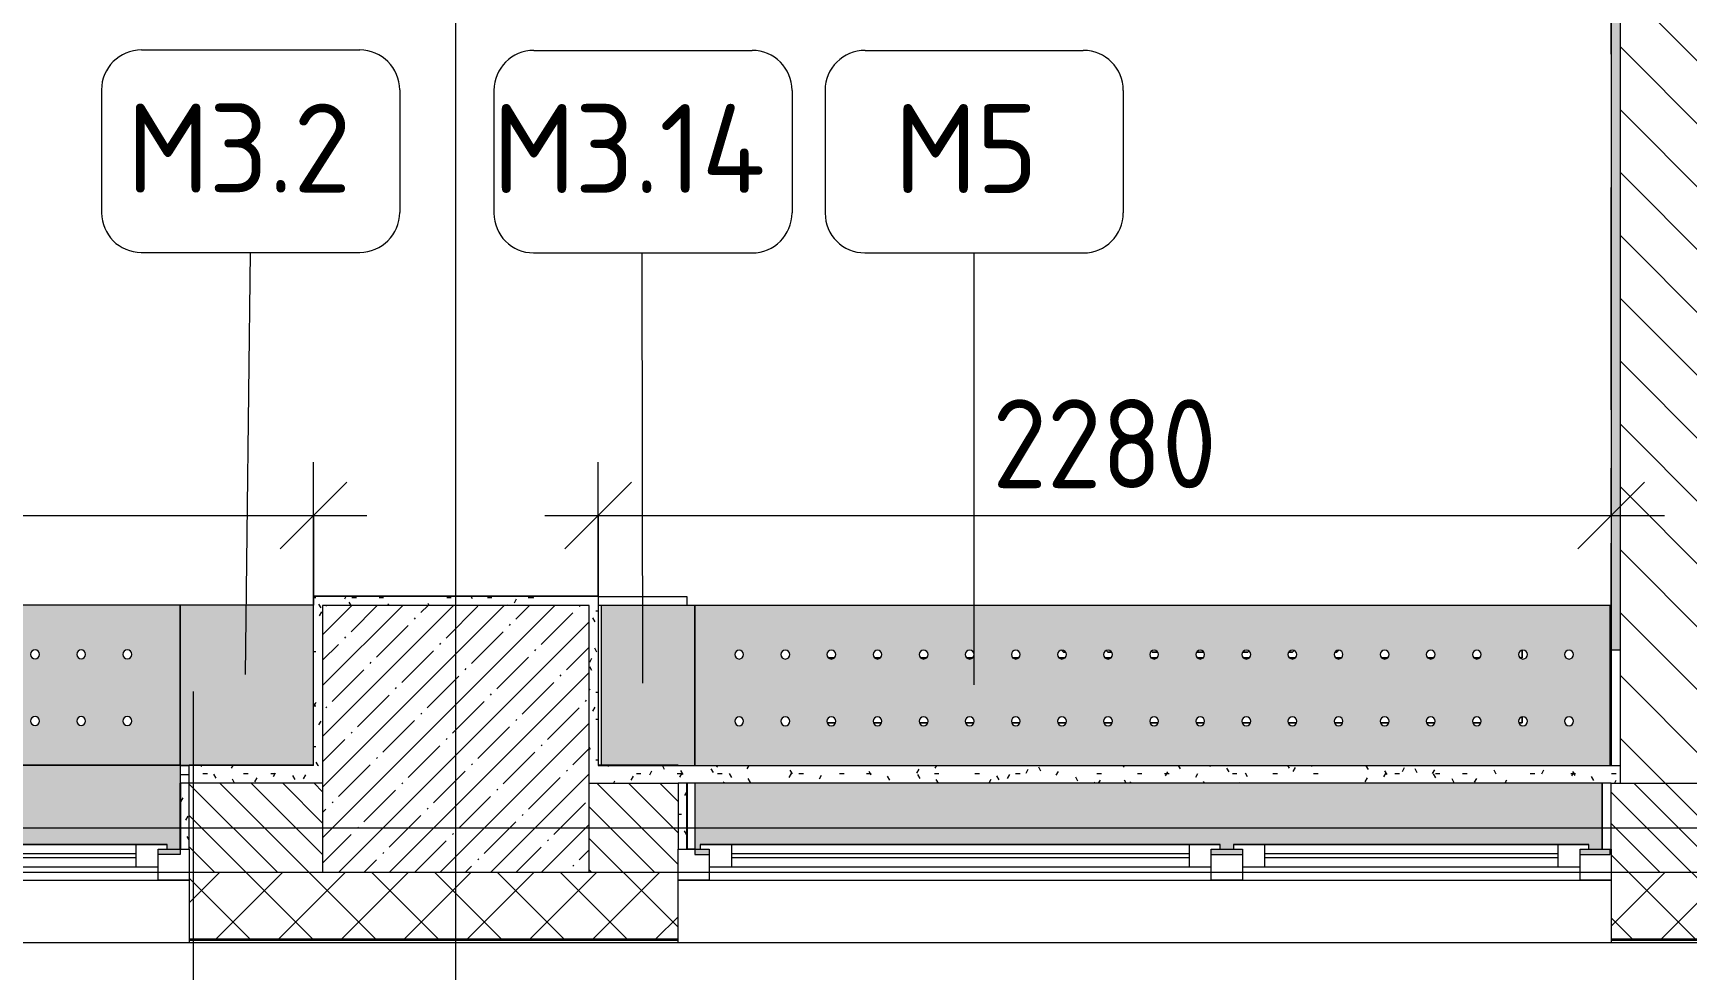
# Model space of a CAD drawing. Header units: millimetres. Extents: x -8624 to 194831, y -8553 to 29000.
# Drawn here: x 158312 to 162034, y -320 to 1788 of the extents above; entities that cross this region are included whole.
import ezdxf

# ---------------------------------------------------------------- set-up
doc = ezdxf.new("R2010")
doc.units = ezdxf.units.MM
doc.linetypes.add('200_ШТРИХ__ш1_п0_6_', pattern=[800, 500, -300])
doc.linetypes.add('Осевая', pattern=[15875, 3175, -2381.25, 7937.5, -2381.25])
for name, color, linetype, lineweight in [('A-ANNO-DIMS', 7, 'Continuous', 9), ('A-ANNO-DIMS-100', 7, 'Continuous', 9), ('A-DETL-MBND-1', 7, '200_ШТРИХ__ш1_п0_6_', 9), ('A-GLAZ-2', 7, 'Continuous', 9), ('A-WALL-2', 7, 'Continuous', 9), ('A-WALL-5', 7, 'Continuous', 13), ('I-WALL-5', 7, 'Continuous', 9), ('M-EQPM-1', 7, 'Continuous', 9), ('S-COLS-2', 7, 'Continuous', 9), ('Знаки', 7, 'Continuous', 9), ('Марки для знаков', 7, 'Continuous', 9), ('Оси', 7, 'Continuous', 9), ('Оси-2', 7, 'Осевая', 9)]:
    doc.layers.add(name, color=color, linetype=linetype, lineweight=lineweight)
doc.layers.add('I-WALL-7', color=9, linetype='Continuous', lineweight=9, true_color=0x808080)
doc.layers.add('Знаки-2', color=7, linetype='Continuous', lineweight=9, true_color=0xd7cfbf)
doc.styles.add('GOST Common_1', font='GOST_Common.ttf', dxfattribs={"height": 200})
doc.styles.add('ISOCPEUR_1', font='isocpeur.ttf', dxfattribs={"width": 0.9, "height": 200})
doc.dimstyles.new('ISO-2_0_0_9К_Средний_округл2', dxfattribs={"dimscale": 304.8, "dimtxt": 199.196235, "dimasz": 0.492126, "dimexe": 0.393701, "dimexo": 0, "dimgap": 0, "dimtad": 1, "dimdec": 0, "dimrnd": 10, "dimzin": 0, "dimdsep": 46, "dimtxsty": 'ISOCPEUR_1', "dimblk1": 'OBLIQUE', "dimblk2": 'OBLIQUE', "dimsah": 1, "dimcen": 0.09, "dimdle": 0.393701, "dimazin": 0, "dimtfac": 1, "dimtdec": 4, "dimtix": 1, "dimtmove": 0, "dimatfit": 3, "dimfxl": 1, "dimtvp": 1, "dimtolj": 1, "dimtzin": 0, "dimarcsym": 2})
pattern_1 = [(0, (137053.745, 0), (121.92, 30.48), [10.058, -81.382, 10.058, -81.382, -487.68]), (0, (137053.745, 0), (121.92, 30.48), [-182.88, 10.058, -172.822, 10.058, -81.382, -213.36]), (0, (137053.745, 0), (121.92, 30.48), [-457.2, 10.058, -50.902, 10.058, -142.342]), (120, (137099.465, 15.24), (-87.356454, 90.345817), [10.058, -81.382, 10.058, -81.382, -487.68]), (120, (137099.465, 15.24), (-87.356454, 90.345817), [-182.88, 10.058, -172.822, 10.058, -81.382, -213.36]), (120, (137099.465, 15.24), (-87.356454, 90.345817), [-457.2, 10.058, -50.902, 10.058, -142.342]), (240, (137114.705, 76.2), (-34.563546, -120.825817), [10.058, -81.382, 10.058, -81.382, -487.68]), (240, (137114.705, 76.2), (-34.563546, -120.825817), [-182.88, 10.058, -172.822, 10.058, -81.382, -213.36]), (240, (137114.705, 76.2), (-34.563546, -120.825817), [-457.2, 10.058, -50.902, 10.058, -142.342])]

# ---------------------------------------------------------------- blocks, each defined once
blk = doc.blocks.new('120_Окно_СКБ_1Ст - 120_Окно_СКБ_1Ст 900х2500_h_-20664874-План зашивки приборов отопления в осях 3 этажа 1-12')
at = {"layer": 'A-GLAZ-2'}
for p, q in [((-450, -127), (-450, -57)), ((-450, -57), (-380, -57)), ((450, -57), (-450, -57)), ((-380, -57), (-380, -127)), ((380, -127), (380, -57)), ((380, -57), (450, -57)), ((450, -57), (450, -127)), ((380, -87), (-380, -87)), ((-380, -87), (-380, -127)), ((-330, -137), (-330, -87)), ((-330, -107), (330, -107)), ((330, -137), (330, -87)), ((380, -127), (380, -87)), ((-380, -127), (-450, -127)), ((-380, -127), (-400, -127)), ((-400, -127), (-400, -137)), ((-400, -137), (400, -137)), ((400, -137), (-400, -137)), ((330, -117), (-330, -117)), ((450, -127), (380, -127)), ((400, -127), (380, -127)), ((400, -137), (400, -127))]:
    blk.add_line(p, q, dxfattribs=at)
blk = doc.blocks.new('120_Окно_СКБ_2Ст - 120_Окно_СКБ_2Ст 2100х2500 _мал створка СЛЕВА_-V170-План зашивки приборов отопления в осях 3 этажа 1-12')
at = {"layer": 'A-GLAZ-2'}
for p, q in [((-1050, -127), (-1050, -57)), ((-1050, -57), (-980, -57)), ((1050, -57), (-1050, -57)), ((-980, -57), (-980, -127)), ((-220, -127), (-220, -57)), ((-220, -57), (-150, -57)), ((-150, -57), (-150, -127)), ((980, -127), (980, -57)), ((980, -57), (1050, -57)), ((1050, -57), (1050, -127)), ((-220, -87), (-980, -87)), ((-980, -87), (-980, -127)), ((-930, -137), (-930, -87)), ((-930, -107), (-270, -107)), ((-270, -137), (-270, -87)), ((-220, -127), (-220, -87)), ((980, -87), (-150, -87)), ((-150, -87), (-150, -127)), ((-100, -137), (-100, -87)), ((-100, -107), (930, -107)), ((930, -137), (930, -87)), ((980, -127), (980, -87)), ((-980, -127), (-1050, -127)), ((-980, -127), (-1000, -127)), ((-1000, -127), (-1000, -137)), ((-1000, -137), (-200, -137)), ((-200, -137), (-1000, -137)), ((-270, -117), (-930, -117)), ((-150, -127), (-220, -127)), ((-200, -127), (-220, -127)), ((-200, -137), (-200, -127)), ((-150, -127), (-170, -127)), ((-170, -127), (-170, -137)), ((-170, -137), (1000, -137)), ((1000, -137), (-170, -137)), ((930, -117), (-100, -117)), ((1050, -127), (980, -127)), ((1000, -127), (980, -127)), ((1000, -137), (1000, -127)), ((1012.4, -127), (1030, -127))]:
    blk.add_line(p, q, dxfattribs=at)
blk = doc.blocks.new('BSC_Колонна _Прямоугольная - 600х600-V172-План зашивки приборов отопления в осях 3 этажа 1-12')
at = {"layer": 'S-COLS-2'}
h = blk.add_hatch(dxfattribs=at)
h.set_pattern_fill('FP_142', color=256, style=0, pattern_type=2)
h.set_pattern_definition([(45, (-22210, -200), (-57.02463, 57.02463), []), (45, (-22152.975, -200), (-57.02463, 57.02463), [100.806, -20.161, 3.353, -16.808])])
h.paths.add_polyline_path([(-295.7, -300), (300, -300), (300, 300), (-300, 300), (-300, -300)])
for p, q in [((300, 300), (-300, 300)), ((-300, 300), (-300, -300)), ((300, -300), (300, 300)), ((-300, -300), (300, -300))]:
    blk.add_line(p, q, dxfattribs=at)
blk = doc.blocks.new('radiator_prado_classic_z_tip_30_po exemplyaru - Classic Z Тип 30-500-V185-План зашивки приборов отопления в осях 3 этажа 1-12')
at = {"layer": 'M-EQPM-1'}
for p, q in [((463.6, 226.9), (467.5, 223)), ((463.6, 226.9), (467.5, 223)), ((562.7, 227.8), (567.5, 223)), ((562.7, 227.8), (567.5, 223)), ((663.7, 226.8), (667.5, 223)), ((663.7, 226.8), (667.5, 223)), ((765.1, 225.4), (767.5, 223)), ((765.1, 225.4), (767.5, 223)), ((982.5, 223), (984.9, 225.4)), ((984.9, 225.4), (982.5, 223)), ((1082.5, 223), (1086.3, 226.8)), ((1086.3, 226.8), (1082.5, 223)), ((1182.5, 223), (1187.3, 227.8)), ((1187.3, 227.8), (1182.5, 223)), ((1282.5, 223), (1286.3, 226.8)), ((1286.3, 226.8), (1282.5, 223)), ((1600, 210), (1600, 227.5)), ((1600, 227.5), (1600, 210)), ((38.7, 210), (51.4, 210)), ((51.4, 210), (38.7, 210)), ((142.5, 210), (155.1, 210)), ((155.1, 210), (142.5, 210)), ((246.2, 210), (258.9, 210)), ((258.9, 210), (246.2, 210)), ((350, 210), (362.6, 210)), ((362.6, 210), (350, 210)), ((453.7, 210), (466.4, 210)), ((466.4, 210), (453.7, 210)), ((557.5, 210), (570.1, 210)), ((570.1, 210), (557.5, 210)), ((572.2, 223), (567.5, 223)), ((567.5, 223), (572.2, 223)), ((661.2, 210), (673.9, 210)), ((673.9, 210), (661.2, 210)), ((676, 223), (667.5, 223)), ((667.5, 223), (676, 223)), ((765, 210), (777.6, 210)), ((777.6, 210), (765, 210)), ((779.7, 223), (767.5, 223)), ((767.5, 223), (779.7, 223)), ((882.5, 223), (867.5, 223)), ((867.5, 223), (882.5, 223)), ((868.7, 210), (881.4, 210)), ((881.4, 210), (868.7, 210)), ((982.5, 223), (970.4, 223)), ((970.4, 223), (982.5, 223)), ((972.5, 210), (985.1, 210)), ((985.1, 210), (972.5, 210)), ((1082.5, 223), (1074.2, 223)), ((1074.2, 223), (1082.5, 223)), ((1076.2, 210), (1088.9, 210)), ((1088.9, 210), (1076.2, 210)), ((1182.5, 223), (1177.9, 223)), ((1177.9, 223), (1182.5, 223)), ((1180, 210), (1192.6, 210)), ((1192.6, 210), (1180, 210)), ((1283.7, 210), (1296.4, 210)), ((1296.4, 210), (1283.7, 210)), ((1387.5, 210), (1400.1, 210)), ((1400.1, 210), (1387.5, 210)), ((1491.2, 210), (1503.9, 210)), ((1503.9, 210), (1491.2, 210)), ((1595, 210), (1600, 210)), ((1600, 210), (1595, 210)), ((1600, 64), (1600, 77.5)), ((1600, 77.5), (1600, 64)), ((54.3, 64), (35.8, 64)), ((35.8, 64), (54.3, 64)), ((158, 64), (139.6, 64)), ((139.6, 64), (158, 64)), ((261.8, 64), (243.3, 64)), ((243.3, 64), (261.8, 64)), ((365.5, 64), (347.1, 64)), ((347.1, 64), (365.5, 64)), ((469.3, 64), (450.8, 64)), ((450.8, 64), (469.3, 64)), ((573, 64), (554.6, 64)), ((554.6, 64), (573, 64)), ((676.8, 64), (658.3, 64)), ((658.3, 64), (676.8, 64)), ((780.5, 64), (762.1, 64)), ((762.1, 64), (780.5, 64)), ((884.3, 64), (865.8, 64)), ((865.8, 64), (884.3, 64)), ((988, 64), (969.6, 64)), ((969.6, 64), (988, 64)), ((1091.8, 64), (1073.3, 64)), ((1073.3, 64), (1091.8, 64)), ((1195.5, 64), (1177.1, 64)), ((1177.1, 64), (1195.5, 64)), ((1299.3, 64), (1280.8, 64)), ((1280.8, 64), (1299.3, 64)), ((1403, 64), (1384.6, 64)), ((1384.6, 64), (1403, 64)), ((1506.8, 64), (1488.3, 64)), ((1488.3, 64), (1506.8, 64)), ((1600, 64), (1592.9, 64)), ((1592.9, 64), (1600, 64))]:
    blk.add_line(p, q, dxfattribs=at)
blk = doc.blocks.new('Зашивка радиатора_ с перфорацией М1 - Зашивка радиатора_ с перфорацией М1-V198-План зашивки приборов отопления в осях 3 этажа 1-12')
at = {"layer": 'Знаки-2'}
blk.add_hatch(color=256, dxfattribs=at).paths.add_polyline_path([(380.3, 380), (380.3, 368.5), (400.3, 368.5), (400.3, 358.5), (-399.7, 358.5), (-399.7, 368.5), (-379.7, 368.5), (-379.7, 380), (-430, 380), (-429.7, 180), (430, 180), (430, 380)])
h = blk.add_hatch(color=256, dxfattribs=at)
h.paths.add_polyline_path([(430.2, 180), (-430, 180), (-430, -179.9), (430.2, -179.9), (430.2, 119.4)])
h.paths.add_polyline_path([(208.5, 90.4), (213.5, 89), (217.2, 85.4), (218.5, 80.4), (217.2, 75.4), (213.5, 71.7), (208.5, 70.4), (203.5, 71.7), (199.8, 75.4), (198.5, 80.4), (199.8, 85.4), (203.5, 89), (205.9, 90)])
h.paths.add_polyline_path([(1, 90.4), (6, 89), (9.7, 85.4), (11, 80.4), (9.7, 75.4), (6, 71.7), (1, 70.4), (-4, 71.7), (-7.7, 75.4), (-9, 80.4), (-7.7, 85.4), (-4, 89), (-1.6, 90)])
h.paths.add_polyline_path([(312.2, 90.4), (317.2, 89), (320.9, 85.4), (322.2, 80.4), (320.9, 75.4), (317.2, 71.7), (312.2, 70.4), (307.2, 71.7), (303.6, 75.4), (302.2, 80.4), (303.6, 85.4), (307.2, 89), (309.7, 90)])
h.paths.add_polyline_path([(-206.5, 90.4), (-201.5, 89), (-197.8, 85.4), (-196.5, 80.4), (-197.8, 75.4), (-201.5, 71.7), (-206.5, 70.4), (-211.5, 71.7), (-215.2, 75.4), (-216.5, 80.4), (-215.2, 85.4), (-211.5, 89), (-209.1, 90)])
h.paths.add_polyline_path([(-102.8, 90.4), (-97.8, 89), (-94.1, 85.4), (-92.8, 80.4), (-94.1, 75.4), (-97.8, 71.7), (-102.8, 70.4), (-107.8, 71.7), (-111.4, 75.4), (-112.8, 80.4), (-111.4, 85.4), (-107.8, 89), (-105.3, 90)])
h.paths.add_polyline_path([(104.7, 90.4), (109.7, 89), (113.4, 85.4), (114.7, 80.4), (113.4, 75.4), (109.7, 71.7), (104.7, 70.4), (99.7, 71.7), (96.1, 75.4), (94.7, 80.4), (96.1, 85.4), (99.7, 89), (102.2, 90)])
h.paths.add_polyline_path([(-310.3, 90.4), (-305.3, 89), (-301.6, 85.4), (-300.3, 80.4), (-301.6, 75.4), (-305.3, 71.7), (-310.3, 70.4), (-315.3, 71.7), (-318.9, 75.4), (-320.3, 80.4), (-318.9, 85.4), (-315.3, 89), (-312.8, 90)])
h.paths.add_polyline_path([(-310.3, -59.6), (-305.3, -61), (-301.6, -64.6), (-300.3, -69.6), (-301.6, -74.6), (-305.3, -78.3), (-310.3, -79.6), (-315.3, -78.3), (-318.9, -74.6), (-320.3, -69.6), (-318.9, -64.6), (-315.3, -61), (-312.8, -60)])
h.paths.add_polyline_path([(208.5, -59.6), (213.5, -61), (217.2, -64.6), (218.5, -69.6), (217.2, -74.6), (213.5, -78.3), (208.5, -79.6), (203.5, -78.3), (199.8, -74.6), (198.5, -69.6), (199.8, -64.6), (203.5, -61), (205.9, -60)])
h.paths.add_polyline_path([(-206.5, -59.6), (-201.5, -61), (-197.8, -64.6), (-196.5, -69.6), (-197.8, -74.6), (-201.5, -78.3), (-206.5, -79.6), (-211.5, -78.3), (-215.2, -74.6), (-216.5, -69.6), (-215.2, -64.6), (-211.5, -61), (-209.1, -60)])
h.paths.add_polyline_path([(1, -59.6), (6, -61), (9.7, -64.6), (11, -69.6), (9.7, -74.6), (6, -78.3), (1, -79.6), (-4, -78.3), (-7.7, -74.6), (-9, -69.6), (-7.7, -64.6), (-4, -61), (-1.6, -60)])
h.paths.add_polyline_path([(104.7, -59.6), (109.7, -61), (113.4, -64.6), (114.7, -69.6), (113.4, -74.6), (109.7, -78.3), (104.7, -79.6), (99.7, -78.3), (96.1, -74.6), (94.7, -69.6), (96.1, -64.6), (99.7, -61), (102.2, -60)])
h.paths.add_polyline_path([(312.2, -59.6), (317.2, -61), (320.9, -64.6), (322.2, -69.6), (320.9, -74.6), (317.2, -78.3), (312.2, -79.6), (307.2, -78.3), (303.6, -74.6), (302.2, -69.6), (303.6, -64.6), (307.2, -61), (309.7, -60)])
h.paths.add_polyline_path([(-102.8, -59.6), (-97.8, -61), (-94.1, -64.6), (-92.8, -69.6), (-94.1, -74.6), (-97.8, -78.3), (-102.8, -79.6), (-107.8, -78.3), (-111.4, -74.6), (-112.8, -69.6), (-111.4, -64.6), (-107.8, -61), (-105.3, -60)])
at = {"layer": 'Знаки'}
for p, q in [((-379.7, 380), (-430, 380)), ((-430, 380), (-430, 368.5)), ((430, 380), (380.3, 380)), ((430, 180), (430, 380)), ((-430, 220.5), (-430, 180)), ((-430, 180), (430, 180)), ((430.2, 180), (-430, 180)), ((-430, 180), (-430, -179.9)), ((430.2, -179.9), (430.2, 180)), ((-430, -179.9), (430.2, -179.9))]:
    blk.add_line(p, q, dxfattribs=at)
for centre, start, end in [((-310.3, 80.4), 180, 0), ((-310.3, 80.4), 0, 180), ((-206.5, 80.4), 0, 180), ((-206.5, 80.4), 180, 360), ((-102.8, 80.4), 0, 180), ((-102.8, 80.4), 180, 0), ((1, 80.4), 0, 180), ((1, 80.4), 180, 0), ((104.7, 80.4), 0, 180), ((104.7, 80.4), 180, 360), ((208.5, 80.4), 0, 180), ((208.5, 80.4), 180, 0), ((312.2, 80.4), 0, 180), ((312.2, 80.4), 180, 0), ((-310.3, -69.6), 0, 180), ((-310.3, -69.6), 180, 0), ((-206.5, -69.6), 0, 180), ((-206.5, -69.6), 180, 0), ((-102.8, -69.6), 0, 180), ((-102.8, -69.6), 180, 0), ((1, -69.6), 0, 180), ((1, -69.6), 180, 0), ((104.7, -69.6), 0, 180), ((104.7, -69.6), 180, 0), ((208.5, -69.6), 0, 180), ((208.5, -69.6), 180, 0), ((312.2, -69.6), 0, 180), ((312.2, -69.6), 180, 0)]:
    blk.add_arc(centre, 10, start, end, dxfattribs=at)
blk = doc.blocks.new('Зашивка без перфорации М3 - М3_2-30966967-План зашивки приборов отопления в осях 3 этажа 1-12')
at = {"layer": 'Знаки-2'}
blk.add_hatch(color=256, dxfattribs=at).paths.add_polyline_path([(-133.9, 180), (-430, 180), (-430, -179.9), (-129.8, -179.9), (-129.8, 180)])
at = {"layer": 'Знаки'}
for p, q in [((-129.8, 180), (-430, 180)), ((-430, 180), (-430, -179.9)), ((-129.8, -179.9), (-129.8, 180)), ((-430, -179.9), (-129.8, -179.9))]:
    blk.add_line(p, q, dxfattribs=at)
blk = doc.blocks.new('Зашивка_ опоясывающая панель - Зашивка_ опоясывающая панель-V200-План зашивки приборов отопления в осях 3 этажа 1-12')
at = {"layer": 'Знаки'}
blk.add_line((-430, -160), (-412.8, -160), dxfattribs=at)
blk = doc.blocks.new('Зашивка радиатора_ с перфорацией М5 - Зашивка радиатора_ с перфорацией М5-V201-План зашивки приборов отопления в осях 3 этажа 1-12')
at = {"layer": 'Знаки-2'}
h = blk.add_hatch(color=256, dxfattribs=at)
h.paths.add_polyline_path([(1750, 380), (1717.6, 380), (1717.6, 368), (1737.6, 368), (1737.6, 358), (567.6, 358), (567.6, 368), (587.6, 368), (587.6, 380), (517.6, 380), (517.6, 368), (537.6, 368), (537.6, 358), (-262.4, 358), (-262.4, 368), (-242.4, 368), (-242.4, 380), (-310, 380), (-310, 368), (-292.4, 367.3), (-292.4, 220), (1750, 220), (1750, 369.9)])
h.paths.add_polyline_path([(-254.2, 180), (-310, 180), (-310, -179.9), (1750, -179.9), (1750, 180), (-253.1, 180)])
h.paths.add_polyline_path([(1650, 90.4), (1655, 89), (1658.7, 85.4), (1660, 80.4), (1658.7, 75.4), (1655, 71.7), (1650, 70.4), (1645, 71.7), (1641.3, 75.4), (1640, 80.4), (1641.3, 85.4), (1645, 89), (1647.4, 90)])
h.paths.add_polyline_path([(1546.2, 90.4), (1551.2, 89), (1554.9, 85.4), (1556.2, 80.4), (1554.9, 75.4), (1551.2, 71.7), (1546.2, 70.4), (1541.2, 71.7), (1537.6, 75.4), (1536.2, 80.4), (1537.6, 85.4), (1541.2, 89), (1543.7, 90)])
h.paths.add_polyline_path([(820, 90.4), (825, 89), (828.7, 85.4), (830, 80.4), (828.7, 75.4), (825, 71.7), (820, 70.4), (815, 71.7), (811.3, 75.4), (810, 80.4), (811.3, 85.4), (815, 89), (817.7, 90)])
h.paths.add_polyline_path([(923.7, 90.4), (928.7, 89), (932.4, 85.4), (933.7, 80.4), (932.4, 75.4), (928.7, 71.7), (923.7, 70.4), (918.7, 71.7), (915.1, 75.4), (913.7, 80.4), (915.1, 85.4), (918.7, 89), (921.2, 90)])
h.paths.add_polyline_path([(1131.2, 90.4), (1136.2, 89), (1139.9, 85.4), (1141.2, 80.4), (1139.9, 75.4), (1136.2, 71.7), (1131.2, 70.4), (1126.2, 71.7), (1122.6, 75.4), (1121.2, 80.4), (1122.6, 85.4), (1126.2, 89), (1128.7, 90)])
h.paths.add_polyline_path([(1235, 90.4), (1240, 89), (1243.7, 85.4), (1245, 80.4), (1243.7, 75.4), (1240, 71.7), (1235, 70.4), (1230, 71.7), (1226.3, 75.4), (1225, 80.4), (1226.3, 85.4), (1230, 89), (1232.4, 90)])
h.paths.add_polyline_path([(1442.5, 90.4), (1447.5, 89), (1451.2, 85.4), (1452.5, 80.4), (1451.2, 75.4), (1447.5, 71.7), (1442.5, 70.4), (1437.5, 71.7), (1433.8, 75.4), (1432.5, 80.4), (1433.8, 85.4), (1437.5, 89), (1439.9, 90)])
h.paths.add_polyline_path([(1338.7, 90.4), (1343.7, 89), (1347.4, 85.4), (1348.7, 80.4), (1347.4, 75.4), (1343.7, 71.7), (1338.7, 70.4), (1333.7, 71.7), (1330.1, 75.4), (1328.7, 80.4), (1330.1, 85.4), (1333.7, 89), (1336.2, 90)])
h.paths.add_polyline_path([(1027.5, 90.4), (1032.5, 89), (1036.2, 85.4), (1037.5, 80.4), (1036.2, 75.4), (1032.5, 71.7), (1027.5, 70.4), (1022.5, 71.7), (1018.8, 75.4), (1017.5, 80.4), (1018.8, 85.4), (1022.5, 89), (1024.9, 90)])
h.paths.add_polyline_path([(612.5, 90.4), (617.5, 89), (621.2, 85.4), (622.5, 80.4), (621.2, 75.4), (617.5, 71.7), (612.5, 70.4), (607.5, 71.7), (603.8, 75.4), (602.5, 80.4), (603.8, 85.4), (607.5, 89), (609.9, 90)])
h.paths.add_polyline_path([(301.2, 90.4), (306.2, 89), (309.9, 85.4), (311.2, 80.4), (309.9, 75.4), (306.2, 71.7), (301.2, 70.4), (296.2, 71.7), (292.6, 75.4), (291.2, 80.4), (292.6, 85.4), (296.2, 89), (298.7, 90)])
h.paths.add_polyline_path([(197.5, 90.4), (202.5, 89), (206.2, 85.4), (207.5, 80.4), (206.2, 75.4), (202.5, 71.7), (197.5, 70.4), (192.5, 71.7), (188.8, 75.4), (187.5, 80.4), (188.8, 85.4), (192.5, 89), (194.9, 90)])
h.paths.add_polyline_path([(-10, 90.4), (-5, 89), (-1.3, 85.4), (0, 80.4), (-1.3, 75.4), (-5, 71.7), (-10, 70.4), (-15, 71.7), (-18.7, 75.4), (-20, 80.4), (-18.7, 85.4), (-15, 89), (-12.6, 90)])
h.paths.add_polyline_path([(405, 90.4), (410, 89), (413.7, 85.4), (415, 80.4), (413.7, 75.4), (410, 71.7), (405, 70.4), (400, 71.7), (396.3, 75.4), (395, 80.4), (396.3, 85.4), (400, 89), (402.4, 90)])
h.paths.add_polyline_path([(93.7, 90.4), (98.7, 89), (102.4, 85.4), (103.7, 80.4), (102.4, 75.4), (98.7, 71.7), (93.7, 70.4), (88.7, 71.7), (85.1, 75.4), (83.7, 80.4), (85.1, 85.4), (88.7, 89), (91.2, 90)])
h.paths.add_polyline_path([(508.7, 90.4), (513.7, 89), (517.4, 85.4), (518.7, 80.4), (517.4, 75.4), (513.7, 71.7), (508.7, 70.4), (503.7, 71.7), (500.1, 75.4), (498.7, 80.4), (500.1, 85.4), (503.7, 89), (506.2, 90)])
h.paths.add_polyline_path([(716.2, 90.4), (721.2, 89), (724.9, 85.4), (726.2, 80.4), (724.9, 75.4), (721.2, 71.7), (716.2, 70.4), (711.2, 71.7), (707.6, 75.4), (706.2, 80.4), (707.6, 85.4), (711.2, 89), (713.7, 90)])
h.paths.add_polyline_path([(-217.5, 90.4), (-212.5, 89), (-208.8, 85.4), (-207.5, 80.4), (-208.8, 75.4), (-212.5, 71.7), (-217.5, 70.4), (-222.5, 71.7), (-226.2, 75.4), (-227.5, 80.4), (-226.2, 85.4), (-222.5, 89), (-220.1, 90)])
h.paths.add_polyline_path([(-113.8, 90.4), (-108.8, 89), (-105.1, 85.4), (-103.8, 80.4), (-105.3, 75.1), (-108.8, 71.7), (-113.8, 70.4), (-118.8, 71.7), (-122.4, 75.4), (-123.8, 80.4), (-122.4, 85.4), (-118.8, 89), (-116.3, 90)])
h.paths.add_polyline_path([(820, -59.6), (825, -61), (828.7, -64.6), (830, -69.6), (828.7, -74.6), (825, -78.3), (820, -79.6), (815, -78.3), (811.3, -74.6), (810, -69.6), (811.3, -64.6), (815, -61), (817.7, -60)])
h.paths.add_polyline_path([(923.7, -59.6), (928.7, -61), (932.4, -64.6), (933.7, -69.6), (932.4, -74.6), (928.7, -78.3), (923.7, -79.6), (918.7, -78.3), (915.1, -74.6), (913.7, -69.6), (915.1, -64.6), (918.7, -61), (921.2, -60)])
h.paths.add_polyline_path([(1650, -59.6), (1655, -61), (1658.7, -64.6), (1660, -69.6), (1658.7, -74.6), (1655, -78.3), (1650, -79.6), (1645, -78.3), (1641.3, -74.6), (1640, -69.6), (1641.3, -64.6), (1645, -61), (1647.4, -60)])
h.paths.add_polyline_path([(1235, -59.6), (1240, -61), (1243.7, -64.6), (1245, -69.6), (1243.7, -74.6), (1240, -78.3), (1235, -79.6), (1230, -78.3), (1226.3, -74.6), (1225, -69.6), (1226.3, -64.6), (1230, -61), (1232.4, -60)])
h.paths.add_polyline_path([(1546.2, -59.6), (1551.2, -61), (1554.9, -64.6), (1556.2, -69.6), (1554.9, -74.6), (1551.2, -78.3), (1546.2, -79.6), (1541.2, -78.3), (1537.6, -74.6), (1536.2, -69.6), (1537.6, -64.6), (1541.2, -61), (1543.7, -60)])
h.paths.add_polyline_path([(716.2, -59.6), (721.2, -61), (724.9, -64.6), (726.2, -69.6), (724.9, -74.6), (721.2, -78.3), (716.2, -79.6), (711.2, -78.3), (707.6, -74.6), (706.2, -69.6), (707.6, -64.6), (711.2, -61), (713.7, -60)])
h.paths.add_polyline_path([(1027.5, -59.6), (1032.5, -61), (1036.2, -64.6), (1037.5, -69.6), (1036.2, -74.6), (1032.5, -78.3), (1027.5, -79.6), (1022.5, -78.3), (1018.8, -74.6), (1017.5, -69.6), (1018.8, -64.6), (1022.5, -61), (1024.9, -60)])
h.paths.add_polyline_path([(1442.5, -59.6), (1447.5, -61), (1451.2, -64.6), (1452.5, -69.6), (1451.2, -74.6), (1447.5, -78.3), (1442.5, -79.6), (1437.5, -78.3), (1433.8, -74.6), (1432.5, -69.6), (1433.8, -64.6), (1437.5, -61), (1439.9, -60)])
h.paths.add_polyline_path([(1338.7, -59.6), (1343.7, -61), (1347.4, -64.6), (1348.7, -69.6), (1347.4, -74.6), (1343.7, -78.3), (1338.7, -79.6), (1333.7, -78.3), (1330.1, -74.6), (1328.7, -69.6), (1330.1, -64.6), (1333.7, -61), (1336.2, -60)])
h.paths.add_polyline_path([(1131.2, -59.6), (1136.2, -61), (1139.9, -64.6), (1141.2, -69.6), (1139.9, -74.6), (1136.2, -78.3), (1131.2, -79.6), (1126.2, -78.3), (1122.6, -74.6), (1121.2, -69.6), (1122.6, -64.6), (1126.2, -61), (1128.7, -60)])
h.paths.add_polyline_path([(612.5, -59.6), (617.5, -61), (621.2, -64.6), (622.5, -69.6), (621.2, -74.6), (617.5, -78.3), (612.5, -79.6), (607.5, -78.3), (603.8, -74.6), (602.5, -69.6), (603.8, -64.6), (607.5, -61), (609.9, -60)])
h.paths.add_polyline_path([(-10, -59.6), (-5, -61), (-1.3, -64.6), (0, -69.6), (-1.3, -74.6), (-5, -78.3), (-10, -79.6), (-15, -78.3), (-18.7, -74.6), (-20, -69.6), (-18.7, -64.6), (-15, -61), (-12.6, -60)])
h.paths.add_polyline_path([(197.5, -59.6), (202.5, -61), (206.2, -64.6), (207.5, -69.6), (206.2, -74.6), (202.5, -78.3), (197.5, -79.6), (192.5, -78.3), (188.8, -74.6), (187.5, -69.6), (188.8, -64.6), (192.5, -61), (194.9, -60)])
h.paths.add_polyline_path([(405, -59.6), (410, -61), (413.7, -64.6), (415, -69.6), (413.7, -74.6), (410, -78.3), (405, -79.6), (400, -78.3), (396.3, -74.6), (395, -69.6), (396.3, -64.6), (400, -61), (402.4, -60)])
h.paths.add_polyline_path([(-113.8, -59.6), (-108.8, -61), (-105.1, -64.6), (-103.8, -69.6), (-105.1, -74.6), (-108.8, -78.3), (-113.8, -79.6), (-118.8, -78.3), (-122.4, -74.6), (-123.7, -69.4), (-122.4, -64.6), (-118.8, -61), (-116.3, -60)])
h.paths.add_polyline_path([(-217.5, -59.6), (-212.5, -61), (-208.8, -64.6), (-207.5, -69.6), (-208.8, -74.6), (-212.5, -78.3), (-217.5, -79.6), (-222.5, -78.3), (-226.2, -74.6), (-227.5, -69.6), (-226.2, -64.6), (-222.5, -61), (-220.1, -60)])
h.paths.add_polyline_path([(93.7, -59.6), (98.7, -61), (102.4, -64.6), (103.7, -69.6), (102.4, -74.6), (98.7, -78.3), (93.7, -79.6), (88.7, -78.3), (85.1, -74.6), (83.7, -69.6), (85.1, -64.6), (88.7, -61), (91.2, -60)])
h.paths.add_polyline_path([(508.7, -59.6), (513.7, -61), (517.4, -64.6), (518.7, -69.6), (517.4, -74.6), (513.7, -78.3), (508.7, -79.6), (503.7, -78.3), (500.1, -74.6), (498.7, -69.6), (500.1, -64.6), (503.7, -61), (506.2, -60)])
h.paths.add_polyline_path([(301.2, -59.6), (306.2, -61), (309.9, -64.6), (311.2, -69.6), (309.9, -74.6), (306.2, -78.3), (301.2, -79.6), (296.2, -78.3), (292.6, -74.6), (291.2, -69.6), (292.6, -64.6), (296.2, -61), (298.7, -60)])
at = {"layer": 'Знаки'}
for p, q in [((-242.4, 380), (-310, 380)), ((-310, 380), (-310, 368)), ((587.6, 380), (517.6, 380)), ((1750, 380), (1717.6, 380)), ((1750, 220), (1750, 380)), ((-310, 180), (-310, -179.9)), ((1750, -179.9), (1750, 180)), ((-310, -179.9), (1750, -179.9))]:
    blk.add_line(p, q, dxfattribs=at)
for centre, start, end in [((-217.5, 80.4), 0, 180), ((-217.5, 80.4), 180, 0), ((-113.8, 80.4), 0, 180), ((-113.8, 80.4), 180, 0), ((-10, 80.4), 0, 180), ((-10, 80.4), 180, 360), ((93.7, 80.4), 0, 180), ((93.7, 80.4), 180, 0), ((197.5, 80.4), 0, 180), ((197.5, 80.4), 180, 0), ((301.2, 80.4), 0, 180), ((301.2, 80.4), 180, 0), ((405, 80.4), 0, 180), ((405, 80.4), 180, 0), ((508.7, 80.4), 0, 180), ((508.7, 80.4), 180, 0), ((612.5, 80.4), 0, 180), ((612.5, 80.4), 180, 0), ((716.2, 80.4), 0, 180), ((716.2, 80.4), 180, 0), ((820, 80.4), 0, 180), ((820, 80.4), 180, 0), ((923.7, 80.4), 0, 180), ((923.7, 80.4), 180, 360), ((1027.5, 80.4), 0, 180), ((1027.5, 80.4), 180, 0), ((1131.2, 80.4), 0, 180), ((1131.2, 80.4), 180, 360), ((1235, 80.4), 0, 180), ((1235, 80.4), 180, 0), ((1338.7, 80.4), 0, 180), ((1338.7, 80.4), 180, 0), ((1442.5, 80.4), 0, 180), ((1442.5, 80.4), 180, 360), ((1546.2, 80.4), 0, 180), ((1546.2, 80.4), 180, 0), ((1650, 80.4), 0, 180), ((1650, 80.4), 180, 360), ((-217.5, -69.6), 0, 180), ((-217.5, -69.6), 180, 0), ((-113.8, -69.6), 0, 180), ((-113.8, -69.6), 180, 0), ((-10, -69.6), 0, 180), ((-10, -69.6), 180, 0), ((93.7, -69.6), 0, 180), ((93.7, -69.6), 180, 0), ((197.5, -69.6), 0, 180), ((197.5, -69.6), 180, 0), ((301.2, -69.6), 0, 180), ((301.2, -69.6), 180, 0), ((405, -69.6), 0, 180), ((405, -69.6), 180, 0), ((508.7, -69.6), 0, 180), ((508.7, -69.6), 180, 0), ((612.5, -69.6), 0, 180), ((612.5, -69.6), 180, 0), ((716.2, -69.6), 0, 180), ((716.2, -69.6), 180, 0), ((820, -69.6), 0, 180), ((820, -69.6), 180, 0), ((923.7, -69.6), 0, 180), ((923.7, -69.6), 180, 0), ((1027.5, -69.6), 0, 180), ((1027.5, -69.6), 180, 0), ((1131.2, -69.6), 0, 180), ((1131.2, -69.6), 180, 0), ((1235, -69.6), 0, 180), ((1235, -69.6), 180, 0), ((1338.7, -69.6), 0, 180), ((1338.7, -69.6), 180, 0), ((1442.5, -69.6), 0, 180), ((1442.5, -69.6), 180, 0), ((1546.2, -69.6), 0, 180), ((1546.2, -69.6), 180, 0), ((1650, -69.6), 0, 180), ((1650, -69.6), 180, 0)]:
    blk.add_arc(centre, 10, start, end, dxfattribs=at)
blk = doc.blocks.new('Зашивка без перфорации М3 - М3_14-30988463-План зашивки приборов отопления в осях 3 этажа 1-12')
at = {"layer": 'Знаки-2'}
blk.add_hatch(color=256, dxfattribs=at).paths.add_polyline_path([(-238.9, 180), (-430, 180), (-430, -179.9), (-219.8, -179.9), (-219.8, 180)])
at = {"layer": 'Знаки'}
for p, q in [((-430, 180), (-430, -179.9)), ((-219.8, -179.9), (-219.8, 180)), ((-430, -179.9), (-219.8, -179.9))]:
    blk.add_line(p, q, dxfattribs=at)
blk = doc.blocks.new('Марка_Знаки - В прямоуг_Наименование краткое-30718135-План зашивки приборов отопления в осях 3 этажа 1-12')
at = {"layer": 'Марки для знаков'}
for p, q in [((-2.455, 2.278), (2.455, 2.278)), ((-3.355, 1.378), (-3.355, -1.384)), ((3.355, 1.378), (3.355, -1.378)), ((-2.461, -2.278), (2.455, -2.278))]:
    blk.add_line(p, q, dxfattribs=at)
for centre, radius, start, end in [((-2.455, 1.378), 0.9, 90, 180), ((2.455, 1.378), 0.9, 0, 90), ((-2.461, -1.384), 0.893, 180, 270), ((2.455, -1.378), 0.9, 270, 0)]:
    blk.add_arc(centre, radius, start, end, dxfattribs=at)
blk = doc.blocks.new('DIMBLOCK29-План зашивки приборов отопления в осях 3 этажа 1-12')
at = {"layer": 'A-ANNO-DIMS-100'}
for p, q in [((154333.7, 500.9), (154333.7, 822.6)), ((158943.1, 500.9), (158943.1, 822.6)), ((154213.7, 702.6), (159063.1, 702.6)), ((154333.7, 702.6), (154333.7, 500.9)), ((158943.1, 702.6), (158943.1, 500.9))]:
    blk.add_line(p, q, dxfattribs=at)
at = {"layer": 'A-ANNO-DIMS-100', "lineweight": 20}
for p, q in [((154333.7, 702.6), (154408.7, 777.6)), ((158943.1, 702.6), (159018.1, 777.6)), ((154333.7, 702.6), (154258.7, 627.6)), ((158943.1, 702.6), (158868.1, 627.6))]:
    blk.add_line(p, q, dxfattribs=at)
at = {"layer": 'A-ANNO-DIMS-100', "color": 0, "insert": (156393.3, 963.9), "char_height": 200, "width": 588.395, "attachment_point": 1, "line_spacing_factor": 1.149209, "style": 'ISOCPEUR_1'}
blk.add_mtext('4610', dxfattribs=at)
blk = doc.blocks.new('_Oblique')
at = {"color": 0, "linetype": 'ByBlock', "lineweight": -2}
blk.add_line((-0.5, -0.5), (0.5, 0.5), dxfattribs=at)
blk = doc.blocks.new('DIMBLOCK30-План зашивки приборов отопления в осях 3 этажа 1-12')
at = {"layer": 'A-ANNO-DIMS-100'}
for p, q in [((159583.7, 520), (159583.7, 822.6)), ((161863.7, 808.7), (161863.7, 582.6)), ((161863.7, 702.6), (161863.7, 808.7)), ((159463.7, 702.6), (161983.7, 702.6)), ((159583.7, 702.6), (159583.7, 520))]:
    blk.add_line(p, q, dxfattribs=at)
at = {"layer": 'A-ANNO-DIMS-100', "lineweight": 20}
for p, q in [((159583.7, 702.6), (159658.7, 777.6)), ((161863.7, 702.6), (161938.7, 777.6)), ((159583.7, 702.6), (159508.7, 627.6)), ((161863.7, 702.6), (161788.7, 627.6))]:
    blk.add_line(p, q, dxfattribs=at)
at = {"layer": 'A-ANNO-DIMS-100', "color": 0, "insert": (160470.9, 963.9), "char_height": 200, "width": 606.782, "attachment_point": 1, "line_spacing_factor": 1.149209, "style": 'ISOCPEUR_1'}
blk.add_mtext('2280', dxfattribs=at)

msp = doc.modelspace()

# ---------------------------------------------------------------- hatches: boundary and pattern name
at = {"layer": 'A-WALL-2'}
h = msp.add_hatch(dxfattribs=at)
h.set_pattern_fill('FP_125', color=256, style=0, pattern_type=2)
h.set_pattern_definition([(135, (137053.745, 0), (-35.35534, -35.35534), [])])
h.paths.add_polyline_path([(175043.7, -100), (175043.7, 100), (174476.7, 100), (174476.7, -100)])
h.paths.add_polyline_path([(173576.7, -100), (173576.7, 100), (173023.7, 100), (173023.7, -100), (173093, -100)])
h.paths.add_polyline_path([(170923.7, -100), (170923.7, 100), (170663.7, 100), (170663.7, -100), (170845.8, -100)])
h.paths.add_polyline_path([(169163.7, -100), (169163.7, 100), (167936.6, 100), (167936.6, -100), (167956.6, -100)])
h.paths.add_polyline_path([(166863.5, -100), (167036.6, -100), (167036.6, 100), (166863.5, 100), (166863.5, -49.9)])
h.paths.add_polyline_path([(163213.7, -100), (163463.5, -100), (163462.3, 100), (163213.7, 100), (163213.7, -49.9)])
h.paths.add_polyline_path([(162613.7, -100), (162613.7, 100), (161863.7, 100), (161863.7, -100), (162178.3, -100)])
h.paths.add_polyline_path([(159610.1, -100), (159763.7, -100), (159763.7, 100), (159563.7, 100), (159563.7, -100)])
h.paths.add_polyline_path([(158663.7, -100), (158963.7, -100), (158963.7, 100), (158663.7, 100), (158663.7, -49.9)])
h.paths.add_polyline_path([(157763.7, -100), (157763.7, 100), (156413.7, 100), (156413.7, -100), (157684, -100)])
h.paths.add_polyline_path([(154313.7, -100), (154313.2, 100), (153563.7, 100), (153563.7, -100), (153831.7, -100)])
h.paths.add_polyline_path([(152547.6, -100), (152663.7, -100), (152663.7, 100), (151913.7, 100), (151913.7, -100)])
h.paths.add_polyline_path([(149063.7, -100), (149213.7, -100), (149213.7, 100), (149063.7, 100), (149063.7, -49.9)])
h.paths.add_polyline_path([(147413.5, -100), (148163.7, -100), (148163.7, 100), (147413.5, 100), (147413.5, -49.9)])
h.paths.add_polyline_path([(144713.7, -100), (144713.7, 100), (143883.7, 100), (143883.7, -100)])
h = msp.add_hatch(dxfattribs=at)
h.set_pattern_fill('FP_127', color=256, style=0, pattern_type=2)
h.set_pattern_definition([(45, (137053.74, 0), (-70.71068, 70.71068), []), (135, (137053.74, 0), (-70.71068, -70.71068), [])])
h.paths.add_polyline_path([(175043.7, -250), (175341.4, -250), (175341.4, -100), (174476.7, -100), (174476.7, -250)])
h.paths.add_polyline_path([(173576.7, -250), (173576.7, -100), (173023.7, -100), (173023.7, -250), (173093, -250)])
h.paths.add_polyline_path([(170524.8, -250), (170923.7, -250), (170923.7, -100), (170063.7, -100), (170063.7, -250)])
h.paths.add_polyline_path([(167956.6, -250), (169163.7, -250), (169163.7, -100), (167936.6, -100), (167936.6, -250)])
h.paths.add_polyline_path([(167036.6, -250), (167036.6, -100), (166263.5, -100), (166263.5, -250), (166863.5, -250)])
h.paths.add_polyline_path([(162820.3, -250), (163463.5, -250), (163463.5, -100), (161863.7, -100), (161863.7, -250), (162178.3, -250)])
h.paths.add_polyline_path([(159763.7, -250), (159763.7, -100), (158663.7, -100), (158663.7, -250), (159610.1, -250)])
h.paths.add_polyline_path([(157763.7, -250), (157763.7, -100), (156413.7, -100), (156413.7, -250), (157684, -250)])
h.paths.add_polyline_path([(153563.7, -250), (154313.7, -250), (154313.7, -100), (153563.7, -100)])
h.paths.add_polyline_path([(151913.7, -250), (152663.7, -250), (152663.7, -100), (151913.7, -100)])
h.paths.add_polyline_path([(149813.7, -250), (149813.7, -100), (149063.7, -100), (149063.7, -250), (149337.4, -250)])
h.paths.add_polyline_path([(148163.7, -250), (148163.7, -100), (147413.5, -100), (147413.5, -250)])
h.paths.add_polyline_path([(144843.1, -250), (145313.5, -250), (145313.5, -100), (143883.7, -100), (143883.7, -250)])
h.paths.add_polyline_path([(139706.8, -250), (140783.7, -250), (140783.7, -100), (136793.7, -100), (136793.7, -250)])
at = {"layer": 'I-WALL-5'}
h = msp.add_hatch(dxfattribs=at)
h.set_pattern_fill('FP_126', color=256, style=0, pattern_type=2)
h.set_pattern_definition([(135, (137053.74, 0), (-70.71068, -70.71068), [])])
h.paths.add_polyline_path([(161884.5, 100), (162084.5, 100), (162084.5, 7700), (161884.5, 7700), (161884.5, 140)])
at = {"layer": 'I-WALL-7'}
h = msp.add_hatch(dxfattribs=at)
h.set_pattern_fill('FP_148', color=256, style=0, pattern_type=2)
h.set_pattern_definition(pattern_1)
h.paths.add_polyline_path([(161864.5, 400), (161884.5, 400), (161884.5, 7700), (161864.5, 7700), (161864.5, 452.2)])
h = msp.add_hatch(dxfattribs=at)
h.set_pattern_fill('FP_148', color=256, style=0, pattern_type=2)
h.set_pattern_definition(pattern_1)
h.paths.add_polyline_path([(158943.7, 140), (158963.7, 140), (158963.7, 520), (158943.7, 520), (158943.7, 141)])
h = msp.add_hatch(dxfattribs=at)
h.set_pattern_fill('FP_148', color=256, style=0, pattern_type=2)
h.set_pattern_definition(pattern_1)
h.paths.add_polyline_path([(159563.7, 500), (159583.7, 500), (159583.7, 520), (158963.7, 520), (158963.7, 500), (158968, 500)])
h = msp.add_hatch(dxfattribs=at)
h.set_pattern_fill('FP_148', color=256, style=0, pattern_type=2)
h.set_pattern_definition(pattern_1)
h.paths.add_polyline_path([(159583.7, 100), (159583.7, 500), (159563.7, 500), (159563.7, 100)])
h = msp.add_hatch(dxfattribs=at)
h.set_pattern_fill('FP_148', color=256, style=0, pattern_type=2)
h.set_pattern_definition(pattern_1)
h.paths.add_polyline_path([(158963.7, 100), (158963.7, 140), (158663.7, 140), (158663.7, 100)])
h.paths.add_polyline_path([(157362.9, 100), (157763.7, 100), (157763.7, 140), (156413.7, 140), (156413.7, 100), (157041.9, 100)])
h = msp.add_hatch(dxfattribs=at)
h.set_pattern_fill('FP_148', color=256, style=0, pattern_type=2)
h.set_pattern_definition(pattern_1)
h.paths.add_polyline_path([(161884.5, 100), (161884.5, 140), (159583.7, 140), (159583.7, 100), (161863.7, 100)])
h = msp.add_hatch(dxfattribs=at)
h.set_pattern_fill('FP_148', color=256, style=0, pattern_type=2)
h.set_pattern_definition(pattern_1)
h.paths.add_polyline_path([(158643.7, -48), (158663.7, -48), (158663.7, 100), (158643.7, 100), (158643.7, 75.6)])
h = msp.add_hatch(dxfattribs=at)
h.set_pattern_fill('FP_148', color=256, style=0, pattern_type=2)
h.set_pattern_definition(pattern_1)
h.paths.add_polyline_path([(159783.7, -48), (159783.7, 100), (159763.7, 100), (159763.7, -48), (159770.6, -48)])
h = msp.add_hatch(dxfattribs=at)
h.set_pattern_fill('FP_148', color=256, style=0, pattern_type=2)
h.set_pattern_definition(pattern_1)
h.paths.add_polyline_path([(161843.7, -48), (161863.7, -48), (161863.7, 100), (161843.7, 100), (161843.7, 75.6)])

# ---------------------------------------------------------------- linework, layer by layer
at = {"layer": 'A-DETL-MBND-1'}
for p, q in [((161863.7, 140), (161863.7, 6779)), ((159583.7, 520), (159783.7, 520)), ((159763.7, 500), (159583.7, 500)), ((159783.7, 520), (159783.7, 499.9)), ((161883.7, 400), (161883.7, 140))]:
    msp.add_line(p, q, dxfattribs=at)
at = {"layer": 'A-WALL-2'}
for p, q in [((158663.7, -48), (158663.7, -258)), ((159763.7, -258), (159763.7, -48)), ((161863.7, -48), (161863.7, -258)), ((157763.7, -100), (158663.7, -100)), ((159763.7, -100), (161863.7, -100)), ((147413.5, -258), (158663.7, -258)), ((158663.7, -258), (175341.4, -258))]:
    msp.add_line(p, q, dxfattribs=at)
at = {"layer": 'A-WALL-5'}
for p, q in [((158943.7, 140), (158663.7, 140)), ((158943.7, 140), (158943.7, 141)), ((159583.7, 141), (159583.7, 140)), ((161884.5, 100), (161884.5, 140)), ((158963.7, 100), (158663.7, 100)), ((159563.7, 100), (159763.7, 100)), ((161863.7, 100), (162104.5, 100)), ((158663.7, -100), (158963.7, -100)), ((159563.7, -100), (159763.7, -100)), ((161863.7, -100), (162613.7, -100)), ((158663.7, -250), (159763.7, -250)), ((158663.7, -253), (159763.7, -253)), ((161863.7, -250), (163463.5, -250)), ((161863.7, -253), (163463.5, -253))]:
    msp.add_line(p, q, dxfattribs=at)
at = {"layer": 'I-WALL-5'}
for p, q in [((161864.5, 140), (161864.5, 7680)), ((161884.5, 140), (161884.5, 7700)), ((161863.5, 6779), (161863.5, 140)), ((158942.7, 521), (158942.7, 400)), ((159584.7, 521), (158942.7, 521)), ((159583.7, 520), (158943.7, 520)), ((158943.7, 141), (158943.7, 520)), ((159583.7, 520), (159583.7, 141)), ((159584.7, 400), (159584.7, 521)), ((158942.7, 400), (158943.7, 400)), ((159583.7, 400), (159584.7, 400)), ((161864.5, 400), (161884.5, 400)), ((158644, 140), (158663.7, 140)), ((158644, 120), (158663.7, 120)), ((158943.7, 141), (158663.7, 141)), ((158663.7, -48), (158663.7, 141)), ((159763.7, 141), (159583.7, 141)), ((159583.7, 140), (161884.5, 140)), ((159763.7, 140), (159763.7, 141)), ((161861.3, 141), (161864.5, 141)), ((158663.7, 100), (158642.7, 100)), ((158642.7, 100), (158642.7, -48)), ((158643.7, 100), (158643.7, -48)), ((159784.7, 100), (159763.7, 100)), ((159763.7, 100), (159763.7, -48)), ((159783.7, -48), (159783.7, 100)), ((161863.7, 100), (159784.7, 100)), ((159784.7, -48), (159784.7, 100)), ((161842.7, 100), (161842.7, -48)), ((161843.7, 100), (161843.7, -48)), ((161863.7, -48), (161863.7, 100)), ((158642.7, -48), (158663.7, -48)), ((159763.7, -48), (159784.7, -48)), ((161842.7, -48), (161863.7, -48))]:
    msp.add_line(p, q, dxfattribs=at)
at = {"layer": 'Марки для знаков'}
for p, q in [((158790.3, 345), (158801.8, 1294.2)), ((159684.8, 325.6), (159683.1, 1293.2)), ((160430.2, 321.2), (160430.2, 1293.2)), ((158672.5, 306.4), (158672.5, -681.9))]:
    msp.add_line(p, q, dxfattribs=at)
at = {"layer": 'Оси'}
msp.add_line((159263.7, -1906.3), (159263.7, 593.7), dxfattribs=at)
at = {"layer": 'Оси-2'}
for p, q in [((159263.7, 593.7), (159263.7, 24898.1)), ((135058.2, 0), (173313.7, 0))]:
    msp.add_line(p, q, dxfattribs=at)

# ---------------------------------------------------------------- block references
at = {"layer": 'A-GLAZ-2', "rotation": 180}
for name, p in [('120_Окно_СКБ_1Ст - 120_Окно_СКБ_1Ст 900х2500_h_-20664874-План зашивки приборов отопления в осях 3 этажа 1-12', (158213.7, -175)), ('120_Окно_СКБ_2Ст - 120_Окно_СКБ_2Ст 2100х2500 _мал створка СЛЕВА_-V170-План зашивки приборов отопления в осях 3 этажа 1-12', (160813.7, -175))]:
    msp.add_blockref(name, p, dxfattribs=at)
at = {"layer": 'M-EQPM-1'}
msp.add_blockref('radiator_prado_classic_z_tip_30_po exemplyaru - Classic Z Тип 30-500-V185-План зашивки приборов отопления в осях 3 этажа 1-12', (160063.7, 172), dxfattribs=at)
at = {"layer": 'S-COLS-2'}
msp.add_blockref('BSC_Колонна _Прямоугольная - 600х600-V172-План зашивки приборов отопления в осях 3 этажа 1-12', (159263.7, 200), dxfattribs=at)
at = {"layer": 'Знаки', "rotation": 180}
for name, p in [('Зашивка радиатора_ с перфорацией М1 - Зашивка радиатора_ с перфорацией М1-V198-План зашивки приборов отопления в осях 3 этажа 1-12', (158214, 320.5)), ('Зашивка без перфорации М3 - М3_2-30966967-План зашивки приборов отопления в осях 3 этажа 1-12', (158513.1, 321)), ('Зашивка без перфорации М3 - М3_14-30988463-План зашивки приборов отопления в осях 3 этажа 1-12', (159371.2, 320)), ('Зашивка радиатора_ с перфорацией М5 - Зашивка радиатора_ с перфорацией М5-V201-План зашивки приборов отопления в осях 3 этажа 1-12', (161551.3, 320))]:
    msp.add_blockref(name, p, dxfattribs=at)
at = {"layer": 'Знаки'}
msp.add_blockref('Зашивка_ опоясывающая панель - Зашивка_ опоясывающая панель-V200-План зашивки приборов отопления в осях 3 этажа 1-12', (159076.6, 300), dxfattribs=at)
at = {"layer": 'Марки для знаков', "xscale": 99.99999999999993, "yscale": 99.99999999999993, "zscale": 99.99999999999993}
for p in [(158801.8, 1522), (159684.8, 1521), (160430.2, 1521)]:
    msp.add_blockref('Марка_Знаки - В прямоуг_Наименование краткое-30718135-План зашивки приборов отопления в осях 3 этажа 1-12', p, dxfattribs=at)

# ---------------------------------------------------------------- texts
at = {"layer": 'Марки для знаков', "char_height": 200, "attachment_point": 1, "style": 'GOST Common_1'}
for s, insert, width in [('\\fGOST Common|b0|i0|c204|p34|;М', (158522.3, 1629), 224.472), ('3.2', (158707.5, 1629), 416.877), ('\\fGOST Common|b0|i0|c204|p34|;М', (159345.8, 1628), 224.472), ('3.14', (159531, 1628), 561.181), ('\\fGOST Common|b0|i0|c204|p34|;М', (160249.7, 1628), 224.472), ('\\fGOST Common|b0|i0|c204|p34|;5', (160434.9, 1628), 176.371)]:
    msp.add_mtext(s, dxfattribs=dict(at, insert=insert, width=width))

# ---------------------------------------------------------------- dimensions: what is measured, and where the dimension line sits
at = {"layer": 'A-ANNO-DIMS'}
for base, p1, p2, override, picture, middle in [((158943.1, 702.6), (154333.7, 500.9), (158943.1, 500.9), {"dimpost": '<>', "dimfxl": 4609.381325}, 'DIMBLOCK29-План зашивки приборов отопления в осях 3 этажа 1-12', (156638.4, 802.6)), ((161863.7, 702.6), (159583.7, 520), (161863.7, 808.7), {"dimpost": '<>', "dimfxl": 2298.203009}, 'DIMBLOCK30-План зашивки приборов отопления в осях 3 этажа 1-12', (160723.7, 802.6))]:
    dim = msp.add_linear_dim(base=base, p1=p1, p2=p2, dimstyle='ISO-2_0_0_9К_Средний_округл2', override=override, dxfattribs=at)
    dim.commit()
    dim.dimension.update_dxf_attribs({"geometry": picture, "text_midpoint": middle})

doc.saveas('drawing.dxf')
